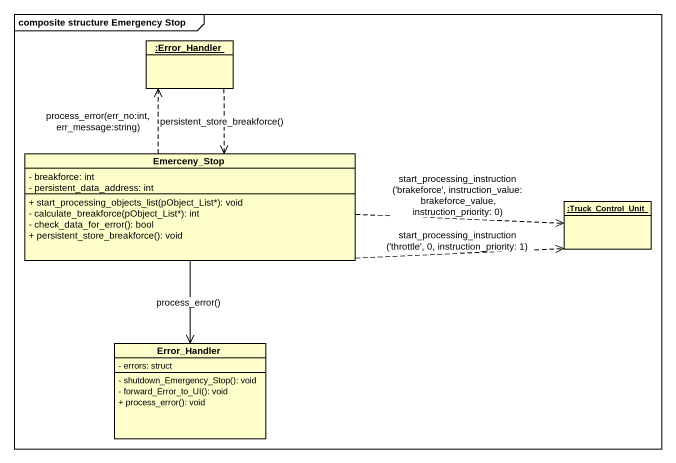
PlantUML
@startuml
mainframe composite structure Emergency Stop
hide circle
hide empty members
skinparam classAttributeIconSize 0
object ":Error_Handler" as Error_Handler
class Emerceny_Stop {
  - breakforce: int
  - persistent_data_address: int
  + start_processing_objects_list(pObject_List*): void
  - calculate_breakforce(pObject_List*): int
  - check_data_for_error(): bool
  + persistent_store_breakforce(): void
}
object ":Truck_Control_Unit" as Truck_Control_Unit
class "Error_Handler" as Error_Handler_2 {
  - errors: struct
  - shutdown_Emergency_Stop(): void
  - forward_Error_to_UI(): void
  + process_error(): void
}
Error_Handler ..> Emerceny_Stop : persistent_store_breakforce()
Emerceny_Stop .up.> Error_Handler : process_error(err_no:int, err_message:string)
Emerceny_Stop .right.> Truck_Control_Unit : start_processing_instruction ('brakeforce', instruction_value: brakeforce_value, instruction_priority: 0)
Emerceny_Stop .right.> Truck_Control_Unit : start_processing_instruction ('throttle', 0, instruction_priority: 1)
Emerceny_Stop --> Error_Handler_2 : process_error()
@enduml
